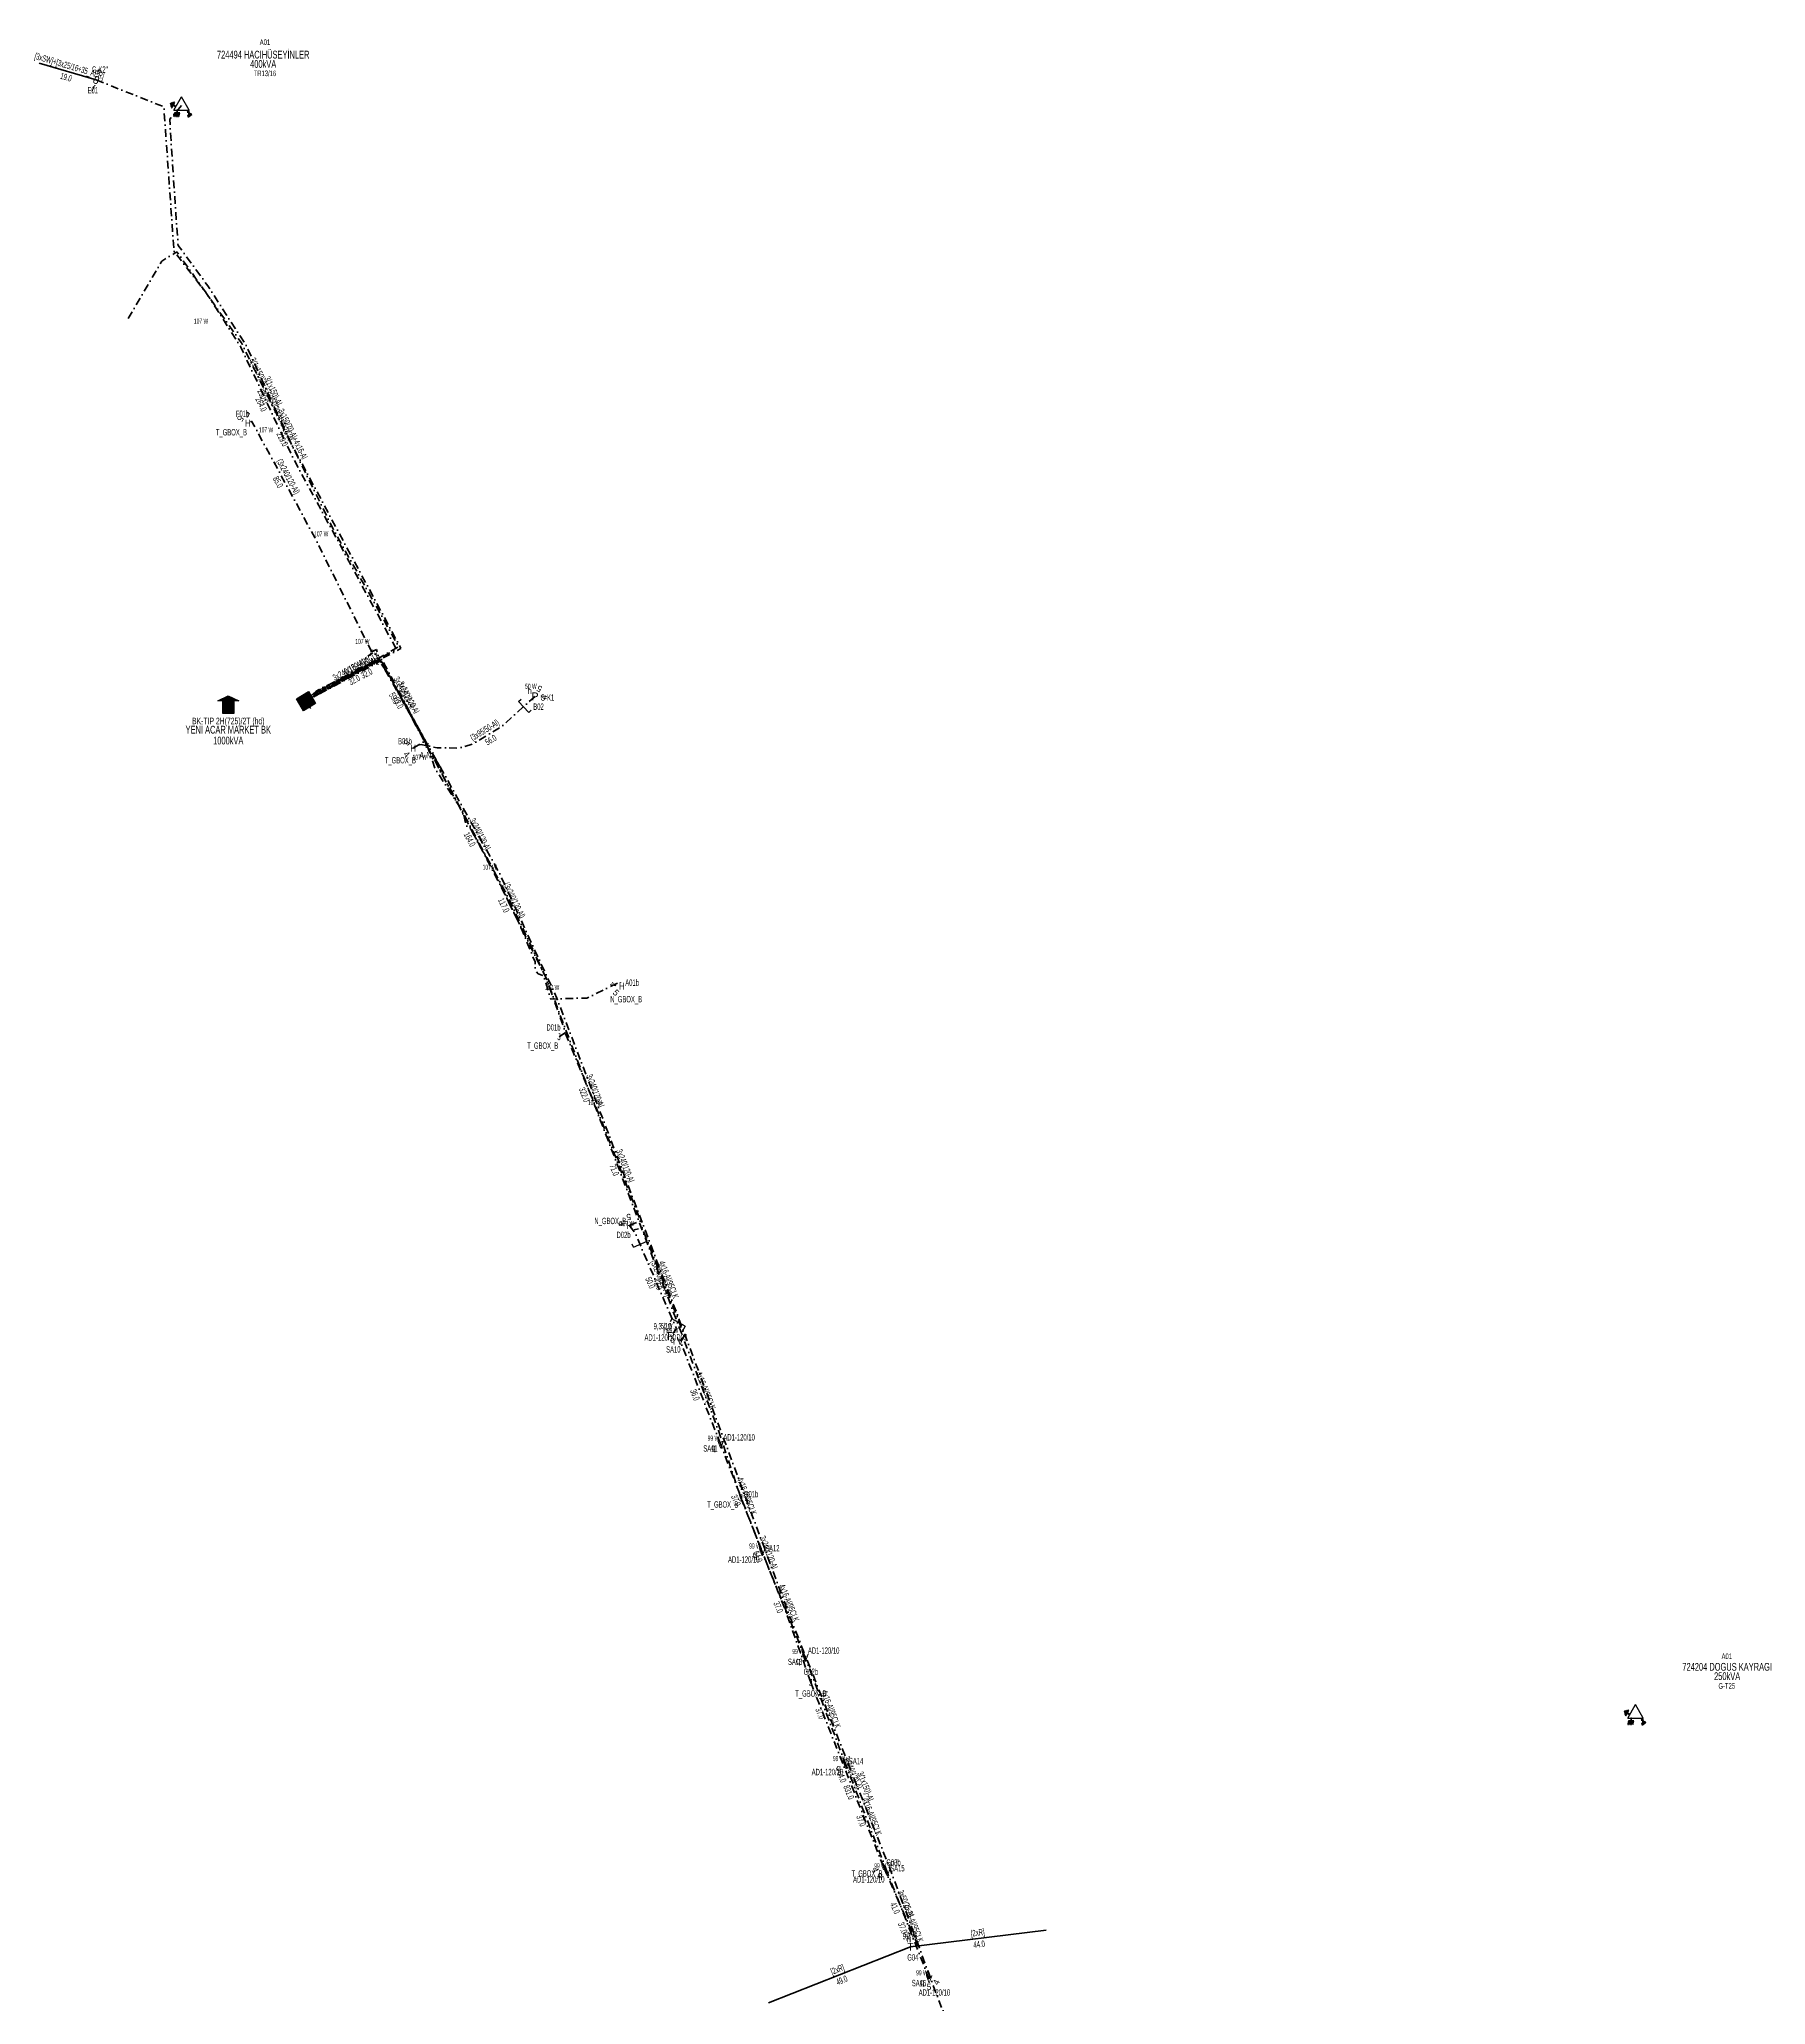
# Model space of a CAD drawing. Header units: millimetres. Extents: x 524161 to 529034, y 4027937 to 4030642.
# Drawn here: x 526047 to 526602, y 4029741 to 4030373 of the extents above; entities that cross this region are included whole.
import ezdxf
from ezdxf.enums import TextEntityAlignment as Align

# ---------------------------------------------------------------- set-up
doc = ezdxf.new("R2010")
doc.units = ezdxf.units.MM
doc.linetypes.add('DASHDOT', pattern=[5, 2.5, -1.25, 0, -1.25])
for name, color, linetype, lineweight in [('DIREK_AG_MEVCUT', 120, 'Continuous', 25), ('DIREK_AYD_YENI', 152, 'Continuous', 25), ('DIREK_BOX_MEVCUT', 5, 'Continuous', 25), ('DIREK_BOX_YENI', 5, 'Continuous', 25), ('DIREK_OG_YENI', 10, 'Continuous', 25), ('HAT_AG_HAVAI_BYSK', 3, 'Continuous', 50), ('HAT_AG_YERALTI_YENI', 3, 'DASHDOT', 50), ('HAT_AYD_YERALTI_YENI', 4, 'DASHDOT', 40), ('HAT_BOX_YERALTI_MEVCUT', 192, 'DASHDOT', 50), ('HAT_BOX_YERALTI_YENI', 5, 'DASHDOT', 50), ('HAT_OG_HAVAI_BYSK', 1, 'Continuous', 70), ('HAT_OG_YERALTI_YENI', 1, 'DASHDOT', 70), ('NODE_AG_YENI', 5, 'Continuous', 25), ('TRAFO_MEVCUT', 5, 'Continuous', 30), ('TRAFO_TADILAT_BYSK', 5, 'Continuous', 30), ('TRAFO_YENI', 5, 'Continuous', 30)]:
    doc.layers.add(name, color=color, linetype=linetype, lineweight=lineweight)
for name, color, linetype in [('DIREK_AG_TADILAT_BYSK', 3, 'Continuous'), ('GER_DUS_NOD_ISIM', 5, 'Continuous'), ('LAMBA_GUCU', 4, 'Continuous'), ('NIA_AG', 5, 'Continuous')]:
    doc.layers.add(name, color=color, linetype=linetype)
doc.styles.add('Direk', font='B_CAD')
doc.styles.get("Standard").update_dxf_attribs({"font": 'Arial'})

# ---------------------------------------------------------------- blocks, each defined once
blk = doc.blocks.new('YENI_BINA_KARE')
blk.add_hatch(color=5).paths.add_polyline_path([(-2.25, -2.25), (2.25, -2.25), (2.25, 2.25), (-2.25, 2.25)])
at = {"layer": 'TRAFO_TADILAT_BYSK', "linetype": 'Continuous'}
for p, q in [((-2.25, -2.25), (-2.25, 2.25)), ((-2.25, 2.25), (2.25, 2.25)), ((0, 1.8), (0, 2.7)), ((2.25, 2.25), (2.25, -2.25)), ((2.25, -2.25), (-2.25, -2.25))]:
    blk.add_line(p, q, dxfattribs=at)
blk = doc.blocks.new('YENI_BETKOSK')
at = {"layer": 'TRAFO_YENI', "linetype": 'Continuous'}
for p, q in [((-3.4, 2), (0, 3.6)), ((-1.8, 2), (-3.4, 2)), ((-1.8, -2), (-1.8, 2)), ((0, 3.6), (3.4, 2)), ((3.4, 2), (1.8, 2)), ((1.8, 2), (1.8, -2)), ((1.8, -2), (-1.8, -2))]:
    blk.add_line(p, q, dxfattribs=at)
for points in [[(-3.4, 2), (-1.8, 2), (-1.8, 2.752941)], [(-1.8, 2.752941), (0, -2), (0, 3.6)], [(-1.8, -2), (-1.8, 2.752941), (0, -2)], [(0, -2), (0, 3.6), (1.8, -2)], [(0, 3.6), (1.8, -2), (1.8, 2.752941)], [(1.8, 2), (1.8, 2.752941), (3.4, 2)]]:
    blk.add_solid(points, dxfattribs=at)
blk = doc.blocks.new('MEV_DIREK')
h = blk.add_hatch(color=32)
h.paths.add_polyline_path([(-2.14, 0.97), (-2.35, 1.09), (-3.31, -0.55), (-3.09, -0.67), (-2.67, 0.06), (-1.89, -0.39), (-1.79, -0.22), (-2.56, 0.23)])
h.paths.add_polyline_path([(-3.46, -0.17), (-3.33, -0.25), (-2.61, 0.99), (-2.74, 1.06)])
h.paths.add_polyline_path([(-3.54, 0.29), (-3.41, 0.22), (-3.05, 0.82), (-3.18, 0.9)])
h.paths.add_polyline_path([(-3.58, 0.81), (-3.66, 0.68), (-3.53, 0.61), (-3.45, 0.74)])
h.paths.add_polyline_path([(-1.51, -2.34), (-2.26, -2.33), (-2.52, -3.47), (-2.42, -3.47), (-2.21, -2.53), (-1.91, -2.54), (-2.12, -3.47), (-2.02, -3.47), (-1.81, -2.54), (-1.51, -2.54), (-1.72, -3.47), (-1.62, -3.48), (-1.41, -2.54), (-1.11, -2.54), (-1.32, -3.48), (-1.22, -3.48), (-1.01, -2.54), (-0.71, -2.55), (-0.92, -3.48), (-0.82, -3.48), (-0.56, -2.35), (-1.31, -2.34), (-1.31, -1.44), (-1.51, -1.44)])
at = {"layer": 'TRAFO_MEVCUT'}
for points in [[(2.35, -1.57), (2.12, -1.92), (2.08, -1.44), (1.94, -1.44), (2.01, -2.32), (2.25, -1.96), (2.31, -2.67), (2.1, -2.67), (2.39, -2.87), (2.4, -2.86), (2.64, -2.49), (2.45, -2.63)], [(2.35, -1.57), (2.12, -1.92), (2.08, -1.44), (1.94, -1.44), (2.01, -2.32), (2.25, -1.96), (2.31, -2.67), (2.1, -2.67), (2.39, -2.87), (1.98, -3.19), (2.2, -3.79), (2.26, -3.74), (2.08, -3.26), (2.26, -3.13), (2.44, -3.6), (2.49, -3.56), (2.32, -3.08), (2.49, -2.94), (2.67, -3.42), (2.73, -3.38), (2.55, -2.9), (2.73, -2.76), (2.91, -3.24), (2.97, -3.2), (2.79, -2.72), (2.97, -2.58), (3.15, -3.06), (3.21, -3.01), (2.98, -2.42), (2.4, -2.86), (2.64, -2.49), (2.45, -2.63)], [(2.97, -2.58), (3.15, -3.06), (3.21, -3.01), (2.98, -2.42), (2.4, -2.86), (2.64, -2.49), (2.45, -2.63), (2.35, -1.57), (2.12, -1.92), (2.08, -1.44), (1.94, -1.44), (2.01, -2.32), (2.25, -1.96), (2.31, -2.67), (2.1, -2.67), (2.39, -2.87), (1.98, -3.19), (2.2, -3.79), (2.26, -3.74), (2.08, -3.26), (2.26, -3.13), (2.44, -3.6), (2.49, -3.56), (2.32, -3.08), (2.49, -2.94), (2.67, -3.42), (2.73, -3.38), (2.55, -2.9), (2.73, -2.76), (2.91, -3.24), (2.97, -3.2), (2.79, -2.72)]]:
    blk.add_hatch(color=32, dxfattribs=at).paths.add_polyline_path(points)
at = {"layer": 'TRAFO_MEVCUT', "linetype": 'Continuous'}
for p, q in [((-2.5, -1.44), (0, 2.89)), ((2.5, -1.44), (0, 2.89)), ((-2.5, -1.44), (2.5, -1.44))]:
    blk.add_line(p, q, dxfattribs=at)
at = {"layer": 'TRAFO_MEVCUT', "color": 32, "flags": 128}
blk.add_lwpolyline([(1.94, -1.44), (2.08, -1.44), (2.12, -1.92), (2.35, -1.57), (2.45, -2.63), (2.64, -2.49), (2.4, -2.86), (2.98, -2.42), (3.21, -3.01), (3.15, -3.06), (2.97, -2.58), (2.79, -2.72), (2.97, -3.2), (2.91, -3.24), (2.73, -2.76), (2.55, -2.9), (2.73, -3.38), (2.67, -3.42), (2.49, -2.94), (2.32, -3.08), (2.49, -3.56), (2.44, -3.6), (2.26, -3.13), (2.08, -3.26), (2.26, -3.74), (2.2, -3.79), (1.98, -3.19), (2.39, -2.87), (2.1, -2.67), (2.31, -2.67), (2.25, -1.96), (2.01, -2.32), (1.94, -1.44)], dxfattribs=at)
at = {"layer": 'TRAFO_TADILAT_BYSK', "color": 32, "flags": 128}
for points in [[(-3.53, 0.61), (-3.45, 0.74), (-3.58, 0.81), (-3.66, 0.68), (-3.53, 0.61)], [(-3.41, 0.22), (-3.05, 0.82), (-3.18, 0.9), (-3.54, 0.29), (-3.41, 0.22)], [(-3.33, -0.25), (-2.61, 0.99), (-2.74, 1.06), (-3.46, -0.17), (-3.33, -0.25)], [(-1.79, -0.22), (-2.56, 0.23), (-2.14, 0.97), (-2.35, 1.09), (-3.31, -0.55), (-3.09, -0.67), (-2.67, 0.06), (-1.89, -0.39), (-1.79, -0.22)], [(-1.31, -1.44), (-1.51, -1.44), (-1.51, -2.34), (-2.26, -2.33), (-2.52, -3.47), (-2.42, -3.47), (-2.21, -2.53), (-1.91, -2.54), (-2.12, -3.47), (-2.02, -3.47), (-1.81, -2.54), (-1.51, -2.54), (-1.72, -3.47), (-1.62, -3.48), (-1.41, -2.54), (-1.11, -2.54), (-1.32, -3.48), (-1.22, -3.48), (-1.01, -2.54), (-0.71, -2.55), (-0.92, -3.48), (-0.82, -3.48), (-0.56, -2.35), (-1.31, -2.34), (-1.31, -1.44)]]:
    blk.add_lwpolyline(points, dxfattribs=at)
blk = doc.blocks.new('AG_NIA', base_point=(-64.4296, 129.8924))
at = {"layer": 'NIA_AG'}
for p, q in [((-64.429604, 132.292432), (-65.529604, 132.292432)), ((-64.429604, 127.492432), (-65.529604, 127.492432)), ((-64.429604, 127.492432), (-64.429604, 132.292432))]:
    blk.add_line(p, q, dxfattribs=at)

msp = doc.modelspace()

# ---------------------------------------------------------------- linework, layer by layer
at = {"layer": 'HAT_AG_HAVAI_BYSK'}
for q in [(526370.842, 4029764.838), (526281.548974, 4029741.41857)]:
    msp.add_line((526327.18, 4029759.446), q, dxfattribs=at)
at = {"layer": 'HAT_AG_YERALTI_YENI', "flags": 128}
msp.add_lwpolyline([(526075.645, 4030283.183), (526086.53111, 4030301.665309), (526091.322179, 4030304.63121), (526112.08348, 4030275.314427), (526141.741367, 4030215.129007), (526162.639663, 4030177.637489), (526148.848228, 4030169.629558), (526135.353382, 4030162.659693), (526132.851, 4030160.094)], dxfattribs=at)
at = {"layer": 'HAT_AYD_YERALTI_YENI', "flags": 128}
for points in [[(526132.851, 4030160.094), (526146.593623, 4030168.181574), (526156.334539, 4030173.181336), (526154.653584, 4030175.939826), (526152.745977, 4030174.596935)], [(526253.15188, 4029954.31633), (526254.564956, 4029955.927701), (526240.898492, 4029990.761589), (526238.371018, 4029990.028235)], [(526266.154653, 4029921.013219), (526253.15188, 4029954.31633)], [(526279.49803, 4029886.355462), (526266.154653, 4029921.013219)], [(526293.360932, 4029852.395848), (526279.49803, 4029886.355462)], [(526306.421617, 4029817.937335), (526293.360932, 4029852.395848)], [(526319.710837, 4029783.44438), (526306.421617, 4029817.937335)], [(526333.178217, 4029749.060852), (526319.710837, 4029783.44438)]]:
    msp.add_lwpolyline(points, dxfattribs=at)
at = {"layer": 'HAT_BOX_YERALTI_MEVCUT', "flags": 128}
for points in [[(526153.966286, 4030175.949706), (526135.65436, 4030212.745004), (526115.36288, 4030250.169994), (526114.133984, 4030249.494101)], [(526206.49, 4030161.648), (526195.710969, 4030151.949797), (526186.809023, 4030146.471675), (526182.767846, 4030145.148248), (526181.586215, 4030144.98282), (526174.969083, 4030145.124615), (526169.817173, 4030146.117185), (526167.879298, 4030145.762696), (526167.276, 4030144.926)], [(526171.83119, 4030145.780659), (526174.36559, 4030138.254686), (526183.367676, 4030124.423579), (526184.289348, 4030120.00428), (526185.778203, 4030118.964445), (526193.786015, 4030104.430945), (526202.491605, 4030086.088193), (526206.467239, 4030076.205034), (526206.558133, 4030073.53273), (526207.46708, 4030072.3511), (526209.212258, 4030071.733016), (526211.513245, 4030064.276683), (526223.164125, 4030064.607539), (526233.894998, 4030069.85595), (526234.36802, 4030068.443166)], [(526236.813, 4029991.395), (526238.519384, 4029989.300471), (526251.945563, 4029958.266944), (526250.184, 4029955.894)]]:
    msp.add_lwpolyline(points, dxfattribs=at)
at = {"layer": 'HAT_BOX_YERALTI_YENI', "flags": 128}
for points in [[(526153.966286, 4030175.949706), (526155.554827, 4030176.699851), (526156.421508, 4030173.566467), (526138.487883, 4030163.566304), (526132.851, 4030160.094)], [(526167.276, 4030144.926), (526171.141598, 4030147.318367), (526157.277193, 4030173.512487), (526150.143744, 4030170.779109), (526133.476806, 4030161.645628), (526132.851, 4030160.094)], [(526272.647936, 4029903.839153), (526265.439717, 4029925.502455), (526238.134217, 4029997.371631), (526210.032018, 4030071.000228), (526198.460963, 4030095.753497), (526178.263705, 4030133.650881), (526156.879224, 4030173.490462), (526135.93415, 4030161.772938), (526132.851, 4030160.094)], [(526214.229586, 4030052.178675), (526216.296286, 4030053.578698), (526209.845112, 4030071.441632), (526194.747533, 4030101.974795), (526179.550252, 4030131.021362), (526160.058602, 4030167.525955), (526156.236399, 4030173.370685), (526136.068738, 4030163.343189), (526132.851, 4030160.094)], [(526171.83119, 4030145.780659), (526169.256728, 4030150.557602), (526156.494436, 4030173.366895), (526137.227456, 4030163.233397), (526133.294059, 4030160.233349), (526132.851, 4030160.094)], [(526236.813, 4029991.395), (526240.392919, 4029992.92935), (526227.05518, 4030027.081523), (526216.296286, 4030053.045356), (526214.229586, 4030052.178675)], [(526295.145627, 4029844.422233), (526287.069503, 4029867.447229), (526272.647936, 4029903.839153)], [(526318.485462, 4029785.2445), (526295.145627, 4029844.422233)], [(526318.485462, 4029785.2445), (526329.433085, 4029760.121541), (526327.18, 4029759.446)]]:
    msp.add_lwpolyline(points, dxfattribs=at)
at = {"layer": 'HAT_OG_HAVAI_BYSK'}
msp.add_line((526047.103, 4030365.326), (526065.419, 4030359.894), dxfattribs=at)
at = {"layer": 'HAT_OG_YERALTI_YENI', "flags": 128}
for points in [[(526065.419, 4030359.894), (526087.135025, 4030351.287048), (526087.585699, 4030344.752275), (526090.402411, 4030304.867627), (526101.104853, 4030290.920179), (526111.921029, 4030273.907235), (526128.366366, 4030238.890186), (526161.931727, 4030176.770296), (526137.324927, 4030163.88102), (526132.851, 4030160.094)], [(526092.818609, 4030351.634728), (526089.016399, 4030347.258658), (526090.854682, 4030318.839521), (526091.721363, 4030306.70599), (526101.254851, 4030293.705779), (526113.469493, 4030274.74091), (526128.018708, 4030243.041481), (526163.366485, 4030177.029282), (526151.492959, 4030170.789181), (526135.71937, 4030162.122373), (526132.851, 4030160.094)], [(526132.851, 4030160.094), (526156.903015, 4030173.039634), (526194.785708, 4030105.265706), (526213.478554, 4030064.62133), (526255.827167, 4029953.240794), (526288.571582, 4029865.200686), (526320.64399, 4029784.388262), (526337.471844, 4029739.015107), (526382.977213, 4029705.841827), (526386.787373, 4029700.197474), (526391.068776, 4029699.7468), (526411.793679, 4029681.474092), (526432.09017, 4029663.510538), (526405.399987, 4029602.161299), (526381.187805, 4029545.860502), (526438.509487, 4029516.702984), (526443.466901, 4029514.224277), (526438.734824, 4029503.633439), (526438.31, 4029502.833)]]:
    msp.add_lwpolyline(points, dxfattribs=at)

# ---------------------------------------------------------------- block references
at = {"layer": 'NIA_AG'}
for p, rotation in [((526202.806748, 4030158.266631), 222.553151), ((526175.47567, 4030139.875531), 30.37017499999999), ((526240.361997, 4029985.441732), 293.465435), ((526252.601948, 4029960.270474), 61.079887)]:
    msp.add_blockref('AG_NIA', p, dxfattribs=dict(at, rotation=rotation))
at = {"layer": 'TRAFO_MEVCUT'}
for p in [(526092.818609, 4030351.634728), (526560.27874, 4029834.451985)]:
    msp.add_blockref('MEV_DIREK', p, dxfattribs=at)
at = {"layer": 'TRAFO_YENI'}
msp.add_blockref('YENI_BETKOSK', (526107.849725, 4030158.180814), dxfattribs=at)
msp.add_blockref('YENI_BETKOSK', (526107.849725, 4030158.180814), dxfattribs=at)
at = {"layer": 'TRAFO_YENI', "rotation": 211.029169}
msp.add_blockref('YENI_BINA_KARE', (526132.851, 4030160.094), dxfattribs=at)
msp.add_blockref('YENI_BINA_KARE', (526132.851, 4030160.094), dxfattribs=at)

# ---------------------------------------------------------------- texts
at = {"layer": 'DIREK_AG_MEVCUT', "color": 40, "linetype": 'ByBlock', "style": 'Direk'}
msp.add_text('h', height=2, dxfattribs=at).set_placement((526204.722233, 4030163.415767), align=Align.MIDDLE_CENTER)
at = {"layer": 'DIREK_AG_MEVCUT', "linetype": 'ByBlock', "style": 'Direk'}
for s, p in [('P', (526206.49, 4030161.648)), ('R', (526250.184, 4029955.894))]:
    msp.add_text(s, height=2.5, dxfattribs=at).set_placement(p, align=Align.MIDDLE_CENTER)
at = {"layer": 'DIREK_AG_MEVCUT', "linetype": 'ByBlock', "width": 0.53}
for s, p in [('B02', (526207.597736, 4030158.327921)), ('G-K1', (526210.449721, 4030161.256197)), ('9,3 /10', (526247.480524, 4029959.058719)), ('D03', (526253.662, 4029955.502188))]:
    msp.add_text(s, height=2.05, dxfattribs=at).set_placement(p, align=Align.MIDDLE_CENTER)
at = {"layer": 'DIREK_AG_MEVCUT', "color": 32, "linetype": 'ByBlock', "style": 'Direk'}
for s, rotation, p in [('5', 150.247135, (526207.879528, 4030164.078887)), ('4', 444.34914, (526209.276393, 4030161.372294))]:
    msp.add_text(s, height=2, rotation=rotation, dxfattribs=at).set_placement(p, align=Align.MIDDLE_CENTER)
at = {"layer": 'DIREK_AG_MEVCUT', "color": 40, "style": 'Direk'}
msp.add_text('h', height=2, dxfattribs=at).set_placement((526248.416233, 4029957.661767), align=Align.MIDDLE_CENTER)
at = {"layer": 'DIREK_AG_TADILAT_BYSK', "linetype": 'ByBlock', "width": 0.53}
for s, p in [('9,3 /6', (526327.036664, 4029762.866362)), ('G04', (526327.955391, 4029756.032971))]:
    msp.add_text(s, height=2.05, dxfattribs=at).set_placement(p, align=Align.MIDDLE_CENTER)
at = {"layer": 'DIREK_AG_TADILAT_BYSK', "color": 40, "style": 'Direk'}
msp.add_text('h', height=2, dxfattribs=at).set_placement((526326.62615, 4029761.883878), align=Align.MIDDLE_CENTER)
at = {"layer": 'DIREK_AG_TADILAT_BYSK', "linetype": 'ByBlock', "style": 'Direk'}
msp.add_text('T', height=2.5, dxfattribs=at).set_placement((526327.18, 4029759.446), align=Align.MIDDLE_CENTER)
at = {"layer": 'DIREK_AYD_YENI', "width": 0.53}
for s, p in [('AD1-120/10', (526246.726963, 4029955.444668)), ('SA10', (526250.934264, 4029951.608531)), ('SA11', (526262.891348, 4029919.747976)), ('AD1-120/10', (526272.086343, 4029923.313043)), ('SA12', (526282.751539, 4029887.645688)), ('AD1-120/10', (526273.592135, 4029884.013394)), ('AD1-120/10', (526299.275653, 4029854.723582)), ('SA13', (526290.104069, 4029851.114112)), ('SA14', (526309.691023, 4029819.186728)), ('AD1-120/10', (526300.473839, 4029815.664412)), ('AD1-120/10', (526313.781339, 4029781.140925)), ('SA15', (526322.97331, 4029784.711765)), ('SA16', (526329.919285, 4029747.784389)), ('AD1-120/10', (526334.862952, 4029744.759562))]:
    msp.add_text(s, height=2.05, dxfattribs=at).set_placement(p, align=Align.MIDDLE_CENTER)
at = {"layer": 'DIREK_AYD_YENI', "color": 4, "style": 'Direk'}
for p in [(526250.689563, 4029954.74876), (526263.823721, 4029920.109474), (526277.174096, 4029885.433872), (526291.034601, 4029851.480322), (526304.086327, 4029817.044912), (526317.380498, 4029782.539104), (526330.850408, 4029748.149093)]:
    msp.add_text('q', height=2, dxfattribs=at).set_placement(p, align=Align.MIDDLE_CENTER)
at = {"layer": 'DIREK_AYD_YENI', "style": 'Direk'}
for p in [(526253.15188, 4029954.31633), (526266.154653, 4029921.013219), (526279.49803, 4029886.355462), (526293.360932, 4029852.395848), (526306.421617, 4029817.937335), (526319.710837, 4029783.44438), (526333.178217, 4029749.060852)]:
    msp.add_text('V', height=2.5, dxfattribs=at).set_placement(p, align=Align.MIDDLE_CENTER)
at = {"layer": 'DIREK_AYD_YENI', "color": 32, "style": 'Direk'}
for s, rotation, p in [('4', 426.389345, (526335.468938, 4029748.059553)), ('5', 358.889346, (526333.129759, 4029746.561321))]:
    msp.add_text(s, height=2, rotation=rotation, dxfattribs=at).set_placement(p, align=Align.MIDDLE_CENTER)
at = {"layer": 'DIREK_BOX_MEVCUT', "width": 0.53}
for s, p in [('F01b', (526112.447269, 4030252.560857)), ('T_GBOX_B', (526108.853752, 4030246.589973)), ('B01b', (526164.650889, 4030147.240906)), ('T_GBOX_B', (526163.172314, 4030141.101969)), ('A01b', (526237.686933, 4030069.554389)), ('N_GBOX_B', (526235.774337, 4030064.242889)), ('N_GBOX_B', (526230.653705, 4029992.909626)), ('D02b', (526234.941574, 4029988.437338))]:
    msp.add_text(s, height=2.05, dxfattribs=at).set_placement(p, align=Align.MIDDLE_CENTER)
at = {"layer": 'DIREK_BOX_MEVCUT', "color": 32, "style": 'Direk'}
for s, rotation, p in [('5', 238.810794, (526111.738691, 4030250.944126)), ('4', 178.810794, (526114.192096, 4030252.293498)), ('5', 228.593135, (526165.175911, 4030146.777925)), ('4', 312.979696, (526165.227533, 4030143.01713)), ('4', 258.511338, (526231.62412, 4030069.000853)), ('5', 318.511338, (526232.513099, 4030066.345723)), ('5', 184.692252, (526236.58395, 4029994.185616)), ('4', 256.184575, (526234.094004, 4029992.063626))]:
    msp.add_text(s, height=2, rotation=rotation, dxfattribs=at).set_placement(p, align=Align.MIDDLE_CENTER)
at = {"layer": 'DIREK_BOX_MEVCUT', "style": 'Direk', "width": 0.8}
for p in [(526114.133984, 4030249.494101), (526167.276, 4030144.926), (526234.36802, 4030068.443166), (526236.813, 4029991.395)]:
    msp.add_text('H', height=2.25, dxfattribs=at).set_placement(p, align=Align.MIDDLE_CENTER)
at = {"layer": 'DIREK_BOX_YENI', "width": 0.53}
for s, p in [('D01b', (526212.412647, 4030055.170118)), ('T_GBOX_B', (526208.92275, 4030049.305361)), ('G01b', (526275.936631, 4029905.036854)), ('T_GBOX_B', (526266.814318, 4029901.714625)), ('G02b', (526295.145627, 4029847.922233)), ('T_GBOX_B', (526295.145627, 4029840.922233)), ('G03b', (526321.71822, 4029786.585871)), ('T_GBOX_B', (526313.194481, 4029783.04911))]:
    msp.add_text(s, height=2.05, dxfattribs=at).set_placement(p, align=Align.MIDDLE_CENTER)
at = {"layer": 'DIREK_BOX_YENI', "style": 'Direk', "width": 0.8}
for p in [(526214.229586, 4030052.178675), (526272.647936, 4029903.839153), (526295.145627, 4029844.422233)]:
    msp.add_text('J', height=2.25, dxfattribs=at).set_placement(p, align=Align.MIDDLE_CENTER)
msp.add_text('J', height=2.25, rotation=20.165202, dxfattribs=at).set_placement((526318.485462, 4029785.2445), align=Align.MIDDLE_CENTER)
at = {"layer": 'DIREK_BOX_YENI', "color": 32, "style": 'Direk'}
for s, rotation, p in [('5', 112.535059, (526321.071668, 4029786.317597)), ('4', 292.535059, (526315.899255, 4029784.171404))]:
    msp.add_text(s, height=2, rotation=rotation, dxfattribs=at).set_placement(p, align=Align.MIDDLE_CENTER)
at = {"layer": 'DIREK_OG_YENI', "style": 'Direk'}
msp.add_text('8', height=2.5, rotation=337.833654, dxfattribs=at).set_placement((526065.419, 4030359.894), align=Align.MIDDLE_CENTER)
at = {"layer": 'DIREK_OG_YENI', "width": 0.53}
for s, p in [("G-K2''", (526066.579912, 4030363.252265)), ('E01', (526064.275489, 4030356.586073))]:
    msp.add_text(s, height=2.05, dxfattribs=at).set_placement(p, align=Align.MIDDLE_CENTER)
at = {"layer": 'DIREK_OG_YENI', "color": 32, "style": 'Direk'}
for s, rotation, p in [('4', 160.930349, (526066.333808, 4030362.540342)), ('f', 340.930349, (526064.504192, 4030357.247658))]:
    msp.add_text(s, height=2, rotation=rotation, dxfattribs=at).set_placement(p, align=Align.MIDDLE_CENTER)
at = {"layer": 'GER_DUS_NOD_ISIM', "width": 0.6}
for s, p in [('F-N1', (526153.966286, 4030173.949706)), ('F-N1', (526153.966286, 4030173.949706)), ('A-N1', (526171.83119, 4030143.780659)), ('A-N1', (526171.83119, 4030143.780659))]:
    msp.add_text(s, height=2.1, dxfattribs=at).set_placement(p, align=Align.TOP_CENTER)
at = {"layer": 'HAT_AG_HAVAI_BYSK', "lineweight": 30, "width": 0.53}
for rotation, p in [(7.040047, (526348.906821, 4029762.985592, 263185.421)), (381.557467, (526304.052168, 4029751.222827, 263140.774487))]:
    msp.add_text('[2xR]', height=2.05, rotation=rotation, dxfattribs=at).set_placement(p, align=Align.CENTER)
for s, rotation, p in [('44.0', 7.040047, (526349.115179, 4029761.298408, 263185.421)), ('49.0', 381.557467, (526304.676806, 4029749.641743, 263140.774487))]:
    msp.add_text(s, height=2.05, rotation=rotation, dxfattribs=at).set_placement(p, align=Align.TOP_CENTER)
at = {"layer": 'HAT_AG_YERALTI_YENI', "lineweight": 30, "width": 0.53}
msp.add_text('3x150/70-Al+4x16-Al', height=2.05, rotation=296.232938, dxfattribs=at).set_placement((526127.674877, 4030245.597435), align=Align.CENTER)
msp.add_text('219.0', height=2.05, rotation=296.232938, dxfattribs=at).set_placement((526126.14997, 4030244.845999), align=Align.TOP_CENTER)
at = {"layer": 'HAT_AYD_YERALTI_YENI', "lineweight": 30, "width": 0.53}
for rotation, p in [(27.170266, (526151.07594, 4030171.437661)), (291.421687, (526248.523004, 4029973.65509)), (291.327523, (526260.445056, 4029937.973919)), (291.056908, (526273.619582, 4029903.989741)), (292.206131, (526287.216436, 4029869.696904)), (290.75803, (526300.686097, 4029835.46785)), (291.070349, (526313.859396, 4029800.996444)), (291.389344, (526327.235982, 4029766.562614))]:
    msp.add_text('4x16-Al/95ÇLK', height=2.05, rotation=rotation, dxfattribs=at).set_placement(p, align=Align.CENTER)
for s, rotation, p in [('32.0', 27.170266, (526151.852222, 4030169.92525)), ('42.0', 291.421687, (526246.940444, 4029973.0342)), ('36.0', 291.327523, (526258.861477, 4029937.355631)), ('37.0', 291.056908, (526272.033101, 4029903.37894)), ('37.0', 292.206131, (526285.642525, 4029869.054406)), ('37.0', 290.75803, (526299.096452, 4029834.865333)), ('37.0', 291.070349, (526312.273058, 4029800.385271)), ('37.0', 291.389344, (526325.653072, 4029765.942618))]:
    msp.add_text(s, height=2.05, rotation=rotation, dxfattribs=at).set_placement(p, align=Align.TOP_CENTER)
at = {"layer": 'HAT_BOX_YERALTI_MEVCUT', "lineweight": 30, "width": 0.53}
for s, rotation, p in [('(3x240/120-Al)', 298.466135, (526126.255855, 4030231.862642)), ('(3x95/50-Al)', 391.607511, (526190.814513, 4030149.934645)), ('(3x240/120-Al)', 295.38932, (526198.906713, 4030095.62402)), ('(3x240/120-Al)', 293.394982, (526246.012594, 4029974.121215))]:
    msp.add_text(s, height=2.05, rotation=rotation, dxfattribs=at).set_placement(p, align=Align.CENTER)
for s, rotation, p in [('85.0', 298.466135, (526124.761386, 4030231.052356)), ('56.0', 391.607511, (526191.705479, 4030148.486826)), ('117.0', 295.38932, (526197.370907, 4030094.895117)), ('50.0', 293.394982, (526244.452352, 4029973.4462))]:
    msp.add_text(s, height=2.05, rotation=rotation, dxfattribs=at).set_placement(p, align=Align.TOP_CENTER)
at = {"layer": 'HAT_BOX_YERALTI_YENI', "lineweight": 30, "width": 0.53}
for s, rotation, p in [('3x240/120-Al', 389.144947, (526147.040728, 4030169.308767)), ('3x240/120-Al', 299.227955, (526163.617364, 4030162.377291)), ('3x240/120-Al', 297.892025, (526164.960652, 4030160.813063)), ('3x240/120-Al', 297.618747, (526187.902037, 4030116.892127)), ('3x240/120-Al', 290.890608, (526224.877241, 4030034.489027)), ('3x240/120-Al', 291.332561, (526234.515812, 4030010.31465)), ('3x240/120-Al', 291.617672, (526280.648933, 4029885.956341)), ('3x240/120-Al', 291.524391, (526307.606267, 4029815.145229)), ('3x50/25-Al', 293.545728, (526324.738504, 4029773.022579))]:
    msp.add_text(s, height=2.05, rotation=rotation, dxfattribs=at).set_placement(p, align=Align.CENTER)
for s, rotation, p in [('32.0', 389.144947, (526147.868663, 4030167.824004)), ('59.0', 299.227955, (526162.133801, 4030161.547206)), ('63.0', 297.892025, (526163.458139, 4030160.017791)), ('164.0', 297.618747, (526186.395748, 4030116.10403)), ('322.0', 290.890608, (526223.288994, 4030033.882832)), ('71.0', 291.332561, (526232.932288, 4030009.696223)), ('64.0', 291.617672, (526279.068506, 4029885.330041)), ('64.0', 291.524391, (526306.024822, 4029814.521504)), ('41.0', 293.545728, (526323.180043, 4029772.343462))]:
    msp.add_text(s, height=2.05, rotation=rotation, dxfattribs=at).set_placement(p, align=Align.TOP_CENTER)
at = {"layer": 'HAT_OG_HAVAI_BYSK', "lineweight": 30, "width": 0.53}
msp.add_text('[3xSW]+[3x25/16+35_AER]', height=2.05, rotation=343.482179, dxfattribs=at).set_placement((526056.502456, 4030363.425162), align=Align.CENTER)
msp.add_text('19.0', height=2.05, rotation=343.482179, dxfattribs=at).set_placement((526056.019123, 4030361.795319), align=Align.TOP_CENTER)
at = {"layer": 'HAT_OG_YERALTI_YENI', "lineweight": 30, "width": 0.53}
for s, rotation, p in [('3(1x150)-AL+3x150/70-Al+4x16-Al', 295.156535, (526120.913075, 4030256.76004)), ('3(1x150)-AL', 294.653895, (526121.516618, 4030259.245761)), ('3(1x150)-AL', 291.579826, (526311.91724, 4029810.433504))]:
    msp.add_text(s, height=2.05, rotation=rotation, dxfattribs=at).set_placement(p, align=Align.CENTER)
for s, rotation, p in [('230.0', 294.653895, (526119.971583, 4030258.53663)), ('264.0', 295.156535, (526119.37432, 4030256.037382)), ('831.0', 291.579826, (526308.317182, 4029809.566823))]:
    msp.add_text(s, height=2.05, rotation=rotation, dxfattribs=at).set_placement(p, align=Align.TOP_CENTER)
at = {"layer": 'LAMBA_GUCU', "width": 0.55}
for s, p in [('107 W', (526099.094458, 4030282.330444)), ('107 W', (526119.986294, 4030247.346226)), ('107 W', (526137.730628, 4030213.900495)), ('107 W', (526150.977552, 4030179.306807)), ('50 W', (526205.132759, 4030164.882872)), ('107 W', (526169.39336, 4030142.057479)), ('107 W', (526191.922692, 4030106.685269)), ('107 W', (526211.971962, 4030068.006022)), ('107 W', (526225.745082, 4030030.988013)), ('107 W', (526236.040682, 4029992.063368)), ('50 W', (526248.826759, 4029959.128872)), ('99 W', (526250.688905, 4029957.690865)), ('99 W', (526263.823063, 4029923.05158)), ('99 W', (526277.173438, 4029888.375977)), ('99 W', (526291.033943, 4029854.422428)), ('99 W', (526304.085669, 4029819.987017)), ('99 W', (526317.37984, 4029785.481209)), ('50 W', (526327.036676, 4029763.350983)), ('99 W', (526330.84975, 4029751.091198))]:
    msp.add_text(s, height=1.65, dxfattribs=at).set_placement(p, align=Align.MIDDLE_CENTER)
at = {"layer": 'NODE_AG_YENI', "style": 'Direk'}
for p in [(526153.966286, 4030175.949706), (526171.83119, 4030145.780659)]:
    msp.add_text('E', height=1.4, dxfattribs=at).set_placement(p, align=Align.MIDDLE_CENTER)
at = {"layer": 'TRAFO_MEVCUT', "width": 0.6}
for s, height, p in [('724494 HACIHÜSEYİNLER', 2.5, (526119.079516, 4030366.803232)), ('A01', 1.8, (526119.639316, 4030371.151072)), ('400kVA', 2.5, (526119.079516, 4030363.803232)), ('724204 DOGUS KAYRAGI', 2.5, (526589.735306, 4029848.250921)), ('A01', 1.8, (526589.610322, 4029851.990057)), ('250kVA', 2.5, (526589.735306, 4029845.250921))]:
    msp.add_text(s, height=height, dxfattribs=at).set_placement(p, align=Align.CENTER)
for s, p in [('TR13/16', (526119.639316, 4030362.933664)), ('G-T25', (526589.610322, 4029844.261796))]:
    msp.add_text(s, height=1.8, dxfattribs=at).set_placement(p, align=Align.TOP_CENTER)
at = {"layer": 'TRAFO_YENI', "width": 0.6}
for s, height, p in [('YENİ ACAR MARKET BK', 2.5, (526107.849725, 4030149.680814)), ('YENİ ACAR MARKET BK', 2.5, (526107.849725, 4030149.680814)), ('BK-TIP 2H(725)/2T (hd)', 2.1, (526107.849725, 4030152.680814)), ('BK-TIP 2H(725)/2T (hd)', 2.1, (526107.849725, 4030152.680814)), ('1000kVA', 2.5, (526107.849725, 4030146.180814)), ('1000kVA', 2.5, (526107.849725, 4030146.180814))]:
    msp.add_text(s, height=height, dxfattribs=at).set_placement(p, align=Align.CENTER)

doc.saveas('drawing.dxf')
